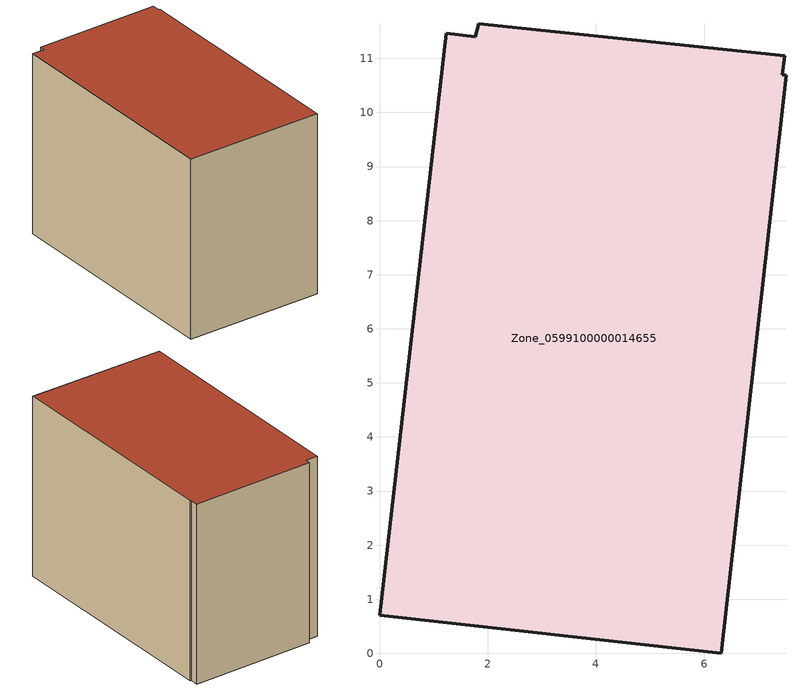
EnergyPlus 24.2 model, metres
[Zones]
Zone_0599100000014655
 floor ground (C_G): 1.83,11.64 7.5,11.05 7.45,10.7 7.52,10.69 6.32,0 0,0.71 1.23,11.46 1.77,11.4 z2.13
 wall outside (C_F): 6.32,0 7.52,10.69 7.45,10.7 7.5,11.05 1.83,11.64 1.77,11.4 1.23,11.46 0,0.71 6.32,0 z2.13:10.46
 roof outside (C_R): 7.5,11.05 1.83,11.64 1.77,11.4 1.23,11.46 0,0.71 6.32,0 7.52,10.69 7.45,10.7 z10.46
[BUILDING]
Pand.0599100000014655: North Axis=0; Terrain=City; Loads Convergence Tolerance Value=0.04; Temperature Convergence Tolerance Value=0.4; Solar Distribution=FullExterior; Maximum Number of Warmup Days=25; Minimum Number of Warmup Days=1
[Site:Location]
Rotterdam.The.Hague.AP_ZH_NLD Design_Conditions: Latitude=51.96; Longitude=4.45; Time Zone=1; Elevation=-4.5
[SITE:GROUNDTEMPERATURE:BUILDINGSURFACE]
18, 18, 18, 18, 18, 18, 18, 18, 18, 18, 18, 18
[MATERIAL] Thermal Absorptance=0.9; Solar Absorptance=0.7; Visible Absorptance=0.7
Name | Roughness | Thickness | Conductivity | Density | Specific Heat
G.TC.1946-1964 | MediumSmooth | 0.15 | 1 | 540 | 1210
F.TC.1946-1964 | Rough | 0.3 | 0.857143 | 1920 | 840
R.TC.1946-1964 | MediumRough | 0.2 | 0.235294 | 1500 | 1000
[CONSTRUCTION]
C_G: G.TC.1946-1964
C_F: F.TC.1946-1964
C_R: R.TC.1946-1964
[ZONE]
Zone_0599100000014655: Type=1; Multiplier=1; Ceiling Height=Autocalculate; Volume=Autocalculate; Floor Area=autocalculate; Part of Total Floor Area=Yes
[ZONEINFILTRATION:DESIGNFLOWRATE]
Infil_Zone_0599100000014655: Zone or ZoneList or Space or SpaceList=Zone_0599100000014655; Schedule=AlwaysOn; Design Flow Rate Calculation Method=Flow/Area; Flow Rate per Floor Area=0.003; Constant Term Coefficient=1; Temperature Term Coefficient=0; Velocity Term Coefficient=0; Velocity Squared Term Coefficient=0
[HVACTEMPLATE:ZONE:IDEALLOADSAIRSYSTEM]
Zone_0599100000014655: Maximum Heating Supply Air Temperature=50; Minimum Cooling Supply Air Temperature=13; Maximum Heating Supply Air Humidity Ratio=0.0156; Minimum Cooling Supply Air Humidity Ratio=0.0077; Heating Limit=NoLimit; Cooling Limit=NoLimit; Dehumidification Control Type=ConstantSensibleHeatRatio; Cooling Sensible Heat Ratio=0.7; Dehumidification Setpoint=60; Humidification Control Type=None; Humidification Setpoint=30; Outdoor Air Method=None; Outdoor Air Flow Rate per Person=0.00944; Outdoor Air Flow Rate per Zone Floor Area=0; Outdoor Air Flow Rate per Zone=0; Demand Controlled Ventilation Type=None; Outdoor Air Economizer Type=NoEconomizer; Heat Recovery Type=None; Sensible Heat Recovery Effectiveness=0.7; Latent Heat Recovery Effectiveness=0.65
[ZONECONTROL:THERMOSTAT]
ThermostatControl_Zone_0599100000014655: Zone or ZoneList=Zone_0599100000014655; Control Type Schedule=DualSetpointControlType; Control 1=Thermostat_Zone_0599100000014655; Temperature Difference Between Cutout And Setpoint=0
[THERMOSTATSETPOINT:DUALSETPOINT]
Thermostat_Zone_0599100000014655: Heating Setpoint Temperature Schedule=HeatingSetpoint_Zone_0599100000014655; Cooling Setpoint Temperature Schedule=CoolingSetpoint_Zone_0599100000014655
[SCHEDULE:COMPACT]
HeatingSetpoint_Zone_0599100000014655: Through: 12/31, For: AllDays, Until: 24:00, 21
CoolingSetpoint_Zone_0599100000014655: Through: 12/31, For: AllDays, Until: 24:00, 24
DualSetpointControlType: Through: 12/31, For: AllDays, Until: 24:00, 4
AlwaysOn: Through: 12/31, For: AllDays, Until: 24:00, 1
